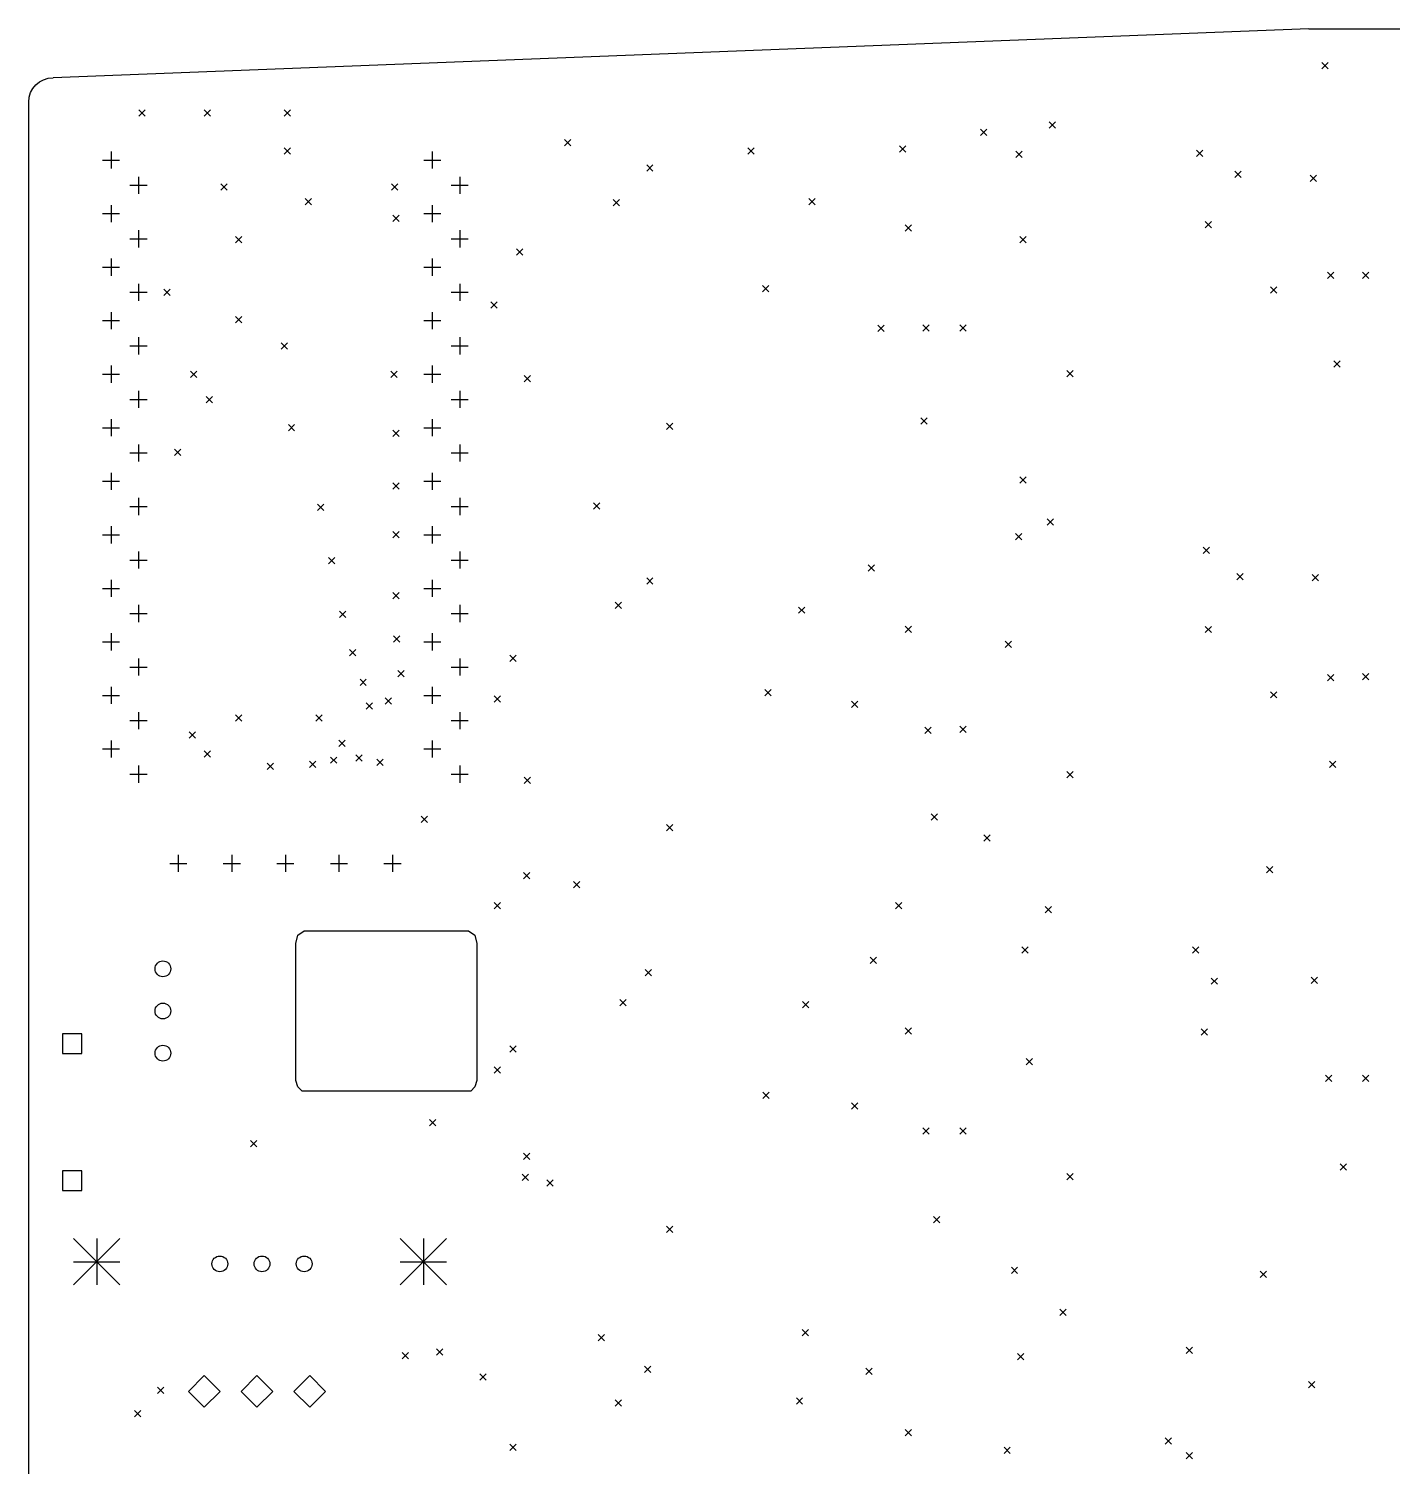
# Model space of a CAD drawing. Extents: x 3.15 to 8.88, y -6.73 to -1.38.
# Drawn here: x 3.475 to 6.022, y -4.063 to -1.378 of the extents above; entities that cross this region are included whole.
import ezdxf

# ---------------------------------------------------------------- set-up
doc = ezdxf.new("R2010")
doc.units = 0
doc.header["$MEASUREMENT"] = 0
doc.layers.add('BLACK', color=7, linetype='CONTINUOUS')

msp = doc.modelspace()

# ---------------------------------------------------------------- linework, layer by layer
at = {"layer": 'BLACK', "linetype": 'CONTINUOUS'}
for p, q in [((5.86614, -1.37795), (3.5207, -1.4695)), ((5.86614, -1.37795), (6.73031, -1.37795)), ((5.89046, -1.44077), (5.90227, -1.45258)), ((5.90227, -1.44077), (5.89046, -1.45258)), ((3.49534, -1.47725), (3.50305, -1.47307)), ((3.50305, -1.47307), (3.51156, -1.47043)), ((3.51156, -1.47043), (3.5207, -1.4695)), ((3.47627, -1.50572), (3.47891, -1.49721)), ((3.47891, -1.49721), (3.48309, -1.4895)), ((3.48309, -1.4895), (3.48863, -1.48279)), ((3.48863, -1.48279), (3.49534, -1.47725)), ((3.47535, -1.51486), (3.47627, -1.50572)), ((3.4754, -4.50394), (3.47535, -1.51486)), ((3.68067, -1.52963), (3.69249, -1.54144)), ((3.69249, -1.52963), (3.68067, -1.54144)), ((3.80272, -1.52963), (3.81453, -1.54144)), ((3.81453, -1.52963), (3.80272, -1.54144)), ((3.95233, -1.52963), (3.96414, -1.54144)), ((3.96414, -1.52963), (3.95233, -1.54144)), ((5.38146, -1.55161), (5.39327, -1.56342)), ((5.39327, -1.55161), (5.38146, -1.56342)), ((5.25296, -1.56577), (5.26477, -1.57758)), ((5.26477, -1.56577), (5.25296, -1.57758)), ((3.62913, -1.60723), (3.62913, -1.63923)), ((3.95233, -1.6005), (3.96414, -1.61231)), ((3.96414, -1.6005), (3.95233, -1.61231)), ((4.22913, -1.60723), (4.22913, -1.63923)), ((4.47595, -1.58475), (4.48776, -1.59656)), ((4.48776, -1.58475), (4.47595, -1.59656)), ((4.81847, -1.6005), (4.83028, -1.61231)), ((4.83028, -1.6005), (4.81847, -1.61231)), ((5.10193, -1.59656), (5.11374, -1.60837)), ((5.11374, -1.59656), (5.10193, -1.60837)), ((5.31883, -1.60638), (5.33065, -1.61819)), ((5.33065, -1.60638), (5.31883, -1.61819)), ((5.65669, -1.60472), (5.6685, -1.61654)), ((5.6685, -1.60472), (5.65669, -1.61654)), ((3.61313, -1.62323), (3.64513, -1.62323)), ((4.21313, -1.62323), (4.24513, -1.62323)), ((4.62949, -1.63199), (4.6413, -1.6438)), ((4.6413, -1.63199), (4.62949, -1.6438)), ((3.68027, -1.6543), (3.68027, -1.6863)), ((4.28027, -1.6543), (4.28027, -1.6863)), ((5.72792, -1.6438), (5.73973, -1.65562)), ((5.73973, -1.6438), (5.72792, -1.65562)), ((5.86879, -1.6516), (5.8806, -1.66342)), ((5.8806, -1.6516), (5.86879, -1.66342)), ((3.66427, -1.6703), (3.69627, -1.6703)), ((3.83422, -1.66743), (3.84603, -1.67924)), ((3.84603, -1.66743), (3.83422, -1.67924)), ((4.15311, -1.66743), (4.16493, -1.67924)), ((4.16493, -1.66743), (4.15311, -1.67924)), ((4.26427, -1.6703), (4.29627, -1.6703)), ((3.62913, -1.70723), (3.62913, -1.73923)), ((3.9917, -1.69499), (4.00351, -1.7068)), ((4.00351, -1.69499), (3.9917, -1.7068)), ((4.22913, -1.70723), (4.22913, -1.73923)), ((4.56687, -1.69693), (4.57868, -1.70875)), ((4.57868, -1.69693), (4.56687, -1.70875)), ((4.93264, -1.69499), (4.94445, -1.7068)), ((4.94445, -1.69499), (4.93264, -1.7068)), ((3.61313, -1.72323), (3.64513, -1.72323)), ((4.15551, -1.72638), (4.16732, -1.73819)), ((4.16732, -1.72638), (4.15551, -1.73819)), ((4.21313, -1.72323), (4.24513, -1.72323)), ((5.11232, -1.74426), (5.12413, -1.75607)), ((5.12413, -1.74426), (5.11232, -1.75607)), ((5.6728, -1.73829), (5.68461, -1.7501)), ((5.68461, -1.73829), (5.6728, -1.7501)), ((3.66427, -1.7703), (3.69627, -1.7703)), ((3.68027, -1.7543), (3.68027, -1.7863)), ((3.86178, -1.76585), (3.87359, -1.77766)), ((3.87359, -1.76585), (3.86178, -1.77766)), ((4.26427, -1.7703), (4.29627, -1.7703)), ((4.28027, -1.7543), (4.28027, -1.7863)), ((5.32634, -1.76585), (5.33815, -1.77766)), ((5.33815, -1.76585), (5.32634, -1.77766)), ((4.38622, -1.78917), (4.39803, -1.80098)), ((4.39803, -1.78917), (4.38622, -1.80098)), ((3.61313, -1.82323), (3.64513, -1.82323)), ((3.62913, -1.80723), (3.62913, -1.83923)), ((4.21313, -1.82323), (4.24513, -1.82323)), ((4.22913, -1.80723), (4.22913, -1.83923)), ((5.90115, -1.83278), (5.91296, -1.84459)), ((5.91296, -1.83278), (5.90115, -1.84459)), ((5.96622, -1.83283), (5.97803, -1.84465)), ((5.97803, -1.83283), (5.96622, -1.84465)), ((3.66427, -1.8703), (3.69627, -1.8703)), ((3.68027, -1.8543), (3.68027, -1.8863)), ((3.7278, -1.8644), (3.73961, -1.87621)), ((3.73961, -1.8644), (3.7278, -1.87621)), ((4.26427, -1.8703), (4.29627, -1.8703)), ((4.28027, -1.8543), (4.28027, -1.8863)), ((4.84603, -1.85777), (4.85784, -1.86958)), ((4.85784, -1.85777), (4.84603, -1.86958)), ((5.79485, -1.86034), (5.80666, -1.87215)), ((5.80666, -1.86034), (5.79485, -1.87215)), ((4.33815, -1.8879), (4.34997, -1.89971)), ((4.34997, -1.8879), (4.33815, -1.89971)), ((3.61313, -1.92323), (3.64513, -1.92323)), ((3.62913, -1.90723), (3.62913, -1.93923)), ((3.86178, -1.91546), (3.87359, -1.92727)), ((3.87359, -1.91546), (3.86178, -1.92727)), ((4.21313, -1.92323), (4.24513, -1.92323)), ((4.22913, -1.90723), (4.22913, -1.93923)), ((5.06122, -1.93151), (5.07303, -1.94332)), ((5.07303, -1.93151), (5.06122, -1.94332)), ((5.14524, -1.93121), (5.15705, -1.94302)), ((5.15705, -1.93121), (5.14524, -1.94302)), ((5.21425, -1.93126), (5.22606, -1.94307)), ((5.22606, -1.93126), (5.21425, -1.94307)), ((3.68027, -1.9543), (3.68027, -1.9863)), ((4.28027, -1.9543), (4.28027, -1.9863)), ((3.66427, -1.9703), (3.69627, -1.9703)), ((3.94685, -1.9644), (3.95866, -1.97621)), ((3.95866, -1.9644), (3.94685, -1.97621)), ((4.26427, -1.9703), (4.29627, -1.9703)), ((3.62913, -2.00723), (3.62913, -2.03923)), ((4.22913, -2.00723), (4.22913, -2.03923)), ((5.91296, -1.99814), (5.92477, -2.00995)), ((5.92477, -1.99814), (5.91296, -2.00995)), ((3.61313, -2.02323), (3.64513, -2.02323)), ((3.77756, -2.01732), (3.78937, -2.02913)), ((3.78937, -2.01732), (3.77756, -2.02913)), ((4.15157, -2.01772), (4.16339, -2.02953)), ((4.16339, -2.01772), (4.15157, -2.02953)), ((4.21313, -2.02323), (4.24513, -2.02323)), ((4.40046, -2.02577), (4.41227, -2.03758)), ((4.41227, -2.02577), (4.40046, -2.03758)), ((5.41433, -2.01618), (5.42614, -2.02799)), ((5.42614, -2.01618), (5.41433, -2.02799)), ((3.68027, -2.0543), (3.68027, -2.0863)), ((3.80666, -2.06506), (3.81847, -2.07688)), ((3.81847, -2.06506), (3.80666, -2.07688)), ((4.28027, -2.0543), (4.28027, -2.0863)), ((3.66427, -2.0703), (3.69627, -2.0703)), ((4.26427, -2.0703), (4.29627, -2.0703)), ((3.62913, -2.10723), (3.62913, -2.13923)), ((3.9602, -2.11732), (3.97201, -2.12913)), ((3.97201, -2.11732), (3.9602, -2.12913)), ((4.22913, -2.10723), (4.22913, -2.13923)), ((4.6663, -2.11461), (4.67811, -2.12642)), ((4.67811, -2.11461), (4.6663, -2.12642)), ((5.1413, -2.10443), (5.15311, -2.11625)), ((5.15311, -2.10443), (5.1413, -2.11625)), ((3.61313, -2.12323), (3.64513, -2.12323)), ((4.15551, -2.12795), (4.16732, -2.13976)), ((4.16732, -2.12795), (4.15551, -2.13976)), ((4.21313, -2.12323), (4.24513, -2.12323)), ((3.66427, -2.1703), (3.69627, -2.1703)), ((3.68027, -2.1543), (3.68027, -2.1863)), ((3.7476, -2.16349), (3.75941, -2.1753)), ((3.75941, -2.16349), (3.7476, -2.1753)), ((4.26427, -2.1703), (4.29627, -2.1703)), ((4.28027, -2.1543), (4.28027, -2.1863)), ((3.61313, -2.22323), (3.64513, -2.22323)), ((3.62913, -2.20723), (3.62913, -2.23923)), ((4.15551, -2.22638), (4.16732, -2.23819)), ((4.16732, -2.22638), (4.15551, -2.23819)), ((4.21313, -2.22323), (4.24513, -2.22323)), ((4.22913, -2.20723), (4.22913, -2.23923)), ((5.32634, -2.21467), (5.33815, -2.22648)), ((5.33815, -2.21467), (5.32634, -2.22648)), ((3.68027, -2.2543), (3.68027, -2.2863)), ((4.28027, -2.2543), (4.28027, -2.2863)), ((3.66427, -2.2703), (3.69627, -2.2703)), ((4.01446, -2.26577), (4.02627, -2.27758)), ((4.02627, -2.26577), (4.01446, -2.27758)), ((4.26427, -2.2703), (4.29627, -2.2703)), ((4.53046, -2.26327), (4.54227, -2.27508)), ((4.54227, -2.26327), (4.53046, -2.27508)), ((3.62913, -2.30723), (3.62913, -2.33923)), ((4.22913, -2.30723), (4.22913, -2.33923)), ((5.37752, -2.29341), (5.38934, -2.30522)), ((5.38934, -2.29341), (5.37752, -2.30522)), ((3.61313, -2.32323), (3.64513, -2.32323)), ((4.15551, -2.31693), (4.16732, -2.32874)), ((4.16732, -2.31693), (4.15551, -2.32874)), ((4.21313, -2.32323), (4.24513, -2.32323)), ((5.31847, -2.32097), (5.33028, -2.33278)), ((5.33028, -2.32097), (5.31847, -2.33278)), ((3.68027, -2.3543), (3.68027, -2.3863)), ((4.28027, -2.3543), (4.28027, -2.3863)), ((5.66886, -2.34652), (5.68067, -2.35833)), ((5.68067, -2.34652), (5.66886, -2.35833)), ((3.66427, -2.3703), (3.69627, -2.3703)), ((4.03513, -2.36577), (4.04694, -2.37758)), ((4.04694, -2.36577), (4.03513, -2.37758)), ((4.26427, -2.3703), (4.29627, -2.3703)), ((5.04296, -2.37939), (5.05477, -2.3912)), ((5.05477, -2.37939), (5.04296, -2.3912)), ((3.62913, -2.40723), (3.62913, -2.43923)), ((4.22913, -2.40723), (4.22913, -2.43923)), ((4.62949, -2.40365), (4.6413, -2.41546)), ((4.6413, -2.40365), (4.62949, -2.41546)), ((5.73186, -2.39577), (5.74367, -2.40758)), ((5.74367, -2.39577), (5.73186, -2.40758)), ((5.87242, -2.39744), (5.88423, -2.40925)), ((5.88423, -2.39744), (5.87242, -2.40925)), ((3.61313, -2.42323), (3.64513, -2.42323)), ((4.15551, -2.4311), (4.16732, -2.44291)), ((4.16732, -2.4311), (4.15551, -2.44291)), ((4.21313, -2.42323), (4.24513, -2.42323)), ((3.66427, -2.4703), (3.69627, -2.4703)), ((3.68027, -2.4543), (3.68027, -2.4863)), ((4.0558, -2.46577), (4.06761, -2.47758)), ((4.06761, -2.46577), (4.0558, -2.47758)), ((4.26427, -2.4703), (4.29627, -2.4703)), ((4.28027, -2.4543), (4.28027, -2.4863)), ((4.57044, -2.4489), (4.58225, -2.46071)), ((4.58225, -2.4489), (4.57044, -2.46071)), ((4.91296, -2.45809), (4.92477, -2.4699)), ((4.92477, -2.45809), (4.91296, -2.4699)), ((5.11232, -2.49372), (5.12413, -2.50553)), ((5.12413, -2.49372), (5.11232, -2.50553)), ((5.6728, -2.4942), (5.68461, -2.50601)), ((5.68461, -2.4942), (5.6728, -2.50601)), ((3.61313, -2.52323), (3.64513, -2.52323)), ((3.62913, -2.50723), (3.62913, -2.53923)), ((4.1568, -2.5121), (4.16861, -2.52391)), ((4.16861, -2.5121), (4.1568, -2.52391)), ((4.21313, -2.52323), (4.24513, -2.52323)), ((4.22913, -2.50723), (4.22913, -2.53923)), ((5.29878, -2.52176), (5.3106, -2.53357)), ((5.3106, -2.52176), (5.29878, -2.53357)), ((4.07437, -2.53751), (4.08619, -2.54932)), ((4.08619, -2.53751), (4.07437, -2.54932)), ((4.37409, -2.54815), (4.38591, -2.55996)), ((4.38591, -2.54815), (4.37409, -2.55996)), ((3.66427, -2.5703), (3.69627, -2.5703)), ((3.68027, -2.5543), (3.68027, -2.5863)), ((4.16493, -2.57688), (4.17674, -2.58869)), ((4.17674, -2.57688), (4.16493, -2.58869)), ((4.26427, -2.5703), (4.29627, -2.5703)), ((4.28027, -2.5543), (4.28027, -2.5863)), ((4.09406, -2.59262), (4.10587, -2.60443)), ((4.10587, -2.59262), (4.09406, -2.60443)), ((5.90115, -2.58419), (5.91296, -2.596)), ((5.91296, -2.58419), (5.90115, -2.596)), ((5.96622, -2.5823), (5.97803, -2.59411)), ((5.97803, -2.5823), (5.96622, -2.59411)), ((3.61313, -2.62323), (3.64513, -2.62323)), ((3.62913, -2.60723), (3.62913, -2.63923)), ((4.14086, -2.62806), (4.15267, -2.63987)), ((4.15267, -2.62806), (4.14086, -2.63987)), ((4.21313, -2.62323), (4.24513, -2.62323)), ((4.22913, -2.60723), (4.22913, -2.63923)), ((4.3444, -2.62379), (4.35621, -2.6356)), ((4.35621, -2.62379), (4.3444, -2.6356)), ((4.84997, -2.61231), (4.86178, -2.62412)), ((4.86178, -2.61231), (4.84997, -2.62412)), ((5.79485, -2.61625), (5.80666, -2.62806)), ((5.80666, -2.61625), (5.79485, -2.62806)), ((3.68027, -2.6543), (3.68027, -2.6863)), ((4.10587, -2.6369), (4.11768, -2.64871)), ((4.11768, -2.6369), (4.10587, -2.64871)), ((4.28027, -2.6543), (4.28027, -2.6863)), ((5.01232, -2.63372), (5.02413, -2.64553)), ((5.02413, -2.63372), (5.01232, -2.64553)), ((3.66427, -2.6703), (3.69627, -2.6703)), ((3.86178, -2.65955), (3.87359, -2.67136)), ((3.87359, -2.65955), (3.86178, -2.67136)), ((4.01138, -2.65955), (4.02319, -2.67136)), ((4.02319, -2.65955), (4.01138, -2.67136)), ((4.26427, -2.6703), (4.29627, -2.6703)), ((5.14918, -2.68262), (5.16099, -2.69443)), ((5.16099, -2.68262), (5.14918, -2.69443)), ((5.21425, -2.68073), (5.22606, -2.69254)), ((5.22606, -2.68073), (5.21425, -2.69254)), ((3.62913, -2.70723), (3.62913, -2.73923)), ((3.77516, -2.69105), (3.78697, -2.70286)), ((3.78697, -2.69105), (3.77516, -2.70286)), ((4.05469, -2.7068), (4.0665, -2.71861)), ((4.0665, -2.7068), (4.05469, -2.71861)), ((4.22913, -2.70723), (4.22913, -2.73923)), ((3.61313, -2.72323), (3.64513, -2.72323)), ((3.80272, -2.72648), (3.81453, -2.73829)), ((3.81453, -2.72648), (3.80272, -2.73829)), ((4.03894, -2.73829), (4.05075, -2.7501)), ((4.05075, -2.73829), (4.03894, -2.7501)), ((4.08619, -2.73436), (4.098, -2.74617)), ((4.098, -2.73436), (4.08619, -2.74617)), ((4.21313, -2.72323), (4.24513, -2.72323)), ((3.68027, -2.7543), (3.68027, -2.7863)), ((3.92083, -2.7501), (3.93264, -2.76191)), ((3.93264, -2.7501), (3.92083, -2.76191)), ((3.99957, -2.74617), (4.01138, -2.75798)), ((4.01138, -2.74617), (3.99957, -2.75798)), ((4.12556, -2.74223), (4.13737, -2.75404)), ((4.13737, -2.74223), (4.12556, -2.75404)), ((4.28027, -2.7543), (4.28027, -2.7863)), ((5.41433, -2.76565), (5.42614, -2.77746)), ((5.42614, -2.76565), (5.41433, -2.77746)), ((5.90508, -2.74617), (5.91689, -2.75798)), ((5.91689, -2.74617), (5.90508, -2.75798)), ((3.66427, -2.7703), (3.69627, -2.7703)), ((4.26427, -2.7703), (4.29627, -2.7703)), ((4.40046, -2.77577), (4.41227, -2.78758)), ((4.41227, -2.77577), (4.40046, -2.78758)), ((5.16099, -2.84459), (5.1728, -2.8564)), ((5.1728, -2.84459), (5.16099, -2.8564)), ((4.20823, -2.84853), (4.22004, -2.86034)), ((4.22004, -2.84853), (4.20823, -2.86034)), ((4.6663, -2.86407), (4.67811, -2.87589)), ((4.67811, -2.86407), (4.6663, -2.87589)), ((5.25941, -2.88396), (5.27123, -2.89577)), ((5.27123, -2.88396), (5.25941, -2.89577)), ((3.7547, -2.92101), (3.7547, -2.95301)), ((3.8547, -2.92101), (3.8547, -2.95301)), ((3.9547, -2.92101), (3.9547, -2.95301)), ((4.0547, -2.92101), (4.0547, -2.95301)), ((4.1547, -2.92101), (4.1547, -2.95301)), ((3.7387, -2.93701), (3.7707, -2.93701)), ((3.8387, -2.93701), (3.8707, -2.93701)), ((3.9387, -2.93701), (3.9707, -2.93701)), ((4.0387, -2.93701), (4.0707, -2.93701)), ((4.1387, -2.93701), (4.1707, -2.93701)), ((5.78697, -2.94302), (5.79878, -2.95483)), ((5.79878, -2.94302), (5.78697, -2.95483)), ((4.39969, -2.95377), (4.4115, -2.96558)), ((4.4115, -2.95377), (4.39969, -2.96558)), ((4.49296, -2.97077), (4.50477, -2.98258)), ((4.50477, -2.97077), (4.49296, -2.98258)), ((4.3444, -3.01007), (4.35621, -3.02188)), ((4.35621, -3.01007), (4.3444, -3.02188)), ((5.09406, -3.00995), (5.10587, -3.02176)), ((5.10587, -3.00995), (5.09406, -3.02176)), ((5.37359, -3.01782), (5.3854, -3.02963)), ((5.3854, -3.01782), (5.37359, -3.02963)), ((3.97398, -3.08672), (3.97792, -3.07097)), ((3.97398, -3.34262), (3.97398, -3.08672)), ((3.97792, -3.07097), (3.98973, -3.0631)), ((3.98973, -3.0631), (4.29682, -3.0631)), ((4.29682, -3.0631), (4.30863, -3.07097)), ((4.30863, -3.07097), (4.31256, -3.08672)), ((4.31256, -3.08672), (4.31256, -3.34262)), ((5.04682, -3.11231), (5.05863, -3.12412)), ((5.05863, -3.11231), (5.04682, -3.12412)), ((5.33028, -3.09262), (5.34209, -3.10443)), ((5.34209, -3.09262), (5.33028, -3.10443)), ((5.64918, -3.09262), (5.66099, -3.10443)), ((5.66099, -3.09262), (5.64918, -3.10443)), ((4.62656, -3.13493), (4.63837, -3.14674)), ((4.63837, -3.13493), (4.62656, -3.14674)), ((5.68409, -3.1511), (5.69591, -3.16291)), ((5.69591, -3.1511), (5.68409, -3.16291)), ((5.87072, -3.14941), (5.88253, -3.16122)), ((5.88253, -3.14941), (5.87072, -3.16122)), ((4.57957, -3.19105), (4.59138, -3.20286)), ((4.59138, -3.19105), (4.57957, -3.20286)), ((4.92083, -3.19499), (4.93264, -3.2068)), ((4.93264, -3.19499), (4.92083, -3.2068)), ((5.11232, -3.24426), (5.12413, -3.25607)), ((5.12413, -3.24426), (5.11232, -3.25607)), ((5.66493, -3.24617), (5.67674, -3.25798)), ((5.67674, -3.24617), (5.66493, -3.25798)), ((3.57475, -3.25563), (3.53856, -3.25563)), ((3.53856, -3.25563), (3.53856, -3.29182)), ((3.57475, -3.29182), (3.57475, -3.25563)), ((3.53856, -3.29182), (3.57475, -3.29182)), ((4.37409, -3.27783), (4.38591, -3.28965)), ((4.38591, -3.27783), (4.37409, -3.28965)), ((5.33815, -3.30129), (5.34997, -3.3131)), ((5.34997, -3.30129), (5.33815, -3.3131)), ((4.3444, -3.31703), (4.35621, -3.32884)), ((4.35621, -3.31703), (4.3444, -3.32884)), ((3.97792, -3.35443), (3.97398, -3.34262)), ((3.98579, -3.36231), (3.97792, -3.35443)), ((4.30863, -3.35443), (4.30075, -3.36231)), ((4.31256, -3.34262), (4.30863, -3.35443)), ((5.89721, -3.33278), (5.90902, -3.34459)), ((5.90902, -3.33278), (5.89721, -3.34459)), ((5.96622, -3.33283), (5.97803, -3.34465)), ((5.97803, -3.33283), (5.96622, -3.34465)), ((4.30075, -3.36231), (3.98579, -3.36231)), ((4.84621, -3.36409), (4.85802, -3.37591)), ((4.85802, -3.36409), (4.84621, -3.37591)), ((5.01232, -3.38426), (5.02413, -3.39607)), ((5.02413, -3.38426), (5.01232, -3.39607)), ((4.22398, -3.41546), (4.23579, -3.42727)), ((4.23579, -3.41546), (4.22398, -3.42727)), ((5.14524, -3.43121), (5.15705, -3.44302)), ((5.15705, -3.43121), (5.14524, -3.44302)), ((5.21425, -3.43126), (5.22606, -3.44307)), ((5.22606, -3.43126), (5.21425, -3.44307)), ((3.88934, -3.45483), (3.90115, -3.46664)), ((3.90115, -3.45483), (3.88934, -3.46664)), ((4.39969, -3.47827), (4.4115, -3.49008)), ((4.4115, -3.47827), (4.39969, -3.49008)), ((3.57475, -3.51154), (3.53856, -3.51154)), ((3.53856, -3.51154), (3.53856, -3.54773)), ((3.57475, -3.54773), (3.57475, -3.51154)), ((5.41433, -3.51618), (5.42614, -3.52799)), ((5.42614, -3.51618), (5.41433, -3.52799)), ((5.92477, -3.49814), (5.93658, -3.50995)), ((5.93658, -3.49814), (5.92477, -3.50995)), ((4.39676, -3.51777), (4.40857, -3.52958)), ((4.40857, -3.51777), (4.39676, -3.52958)), ((4.44296, -3.52827), (4.45477, -3.54008)), ((4.45477, -3.52827), (4.44296, -3.54008)), ((3.53856, -3.54773), (3.57475, -3.54773)), ((5.16493, -3.59656), (5.17674, -3.60837)), ((5.17674, -3.59656), (5.16493, -3.60837)), ((4.6663, -3.61461), (4.67811, -3.62642)), ((4.67811, -3.61461), (4.6663, -3.62642)), ((3.55906, -3.6378), (3.64567, -3.72441)), ((3.64567, -3.6378), (3.55906, -3.72441)), ((3.60236, -3.6378), (3.60236, -3.72441)), ((4.16929, -3.6378), (4.25591, -3.72441)), ((4.25591, -3.6378), (4.16929, -3.72441)), ((4.2126, -3.6378), (4.2126, -3.72441)), ((3.55906, -3.6811), (3.64567, -3.6811)), ((4.16929, -3.6811), (4.25591, -3.6811)), ((5.3106, -3.69105), (5.32241, -3.70286)), ((5.32241, -3.69105), (5.3106, -3.70286)), ((5.77516, -3.69892), (5.78697, -3.71073)), ((5.78697, -3.69892), (5.77516, -3.71073)), ((5.40115, -3.76979), (5.41296, -3.7816)), ((5.41296, -3.76979), (5.40115, -3.7816)), ((4.91996, -3.80777), (4.93177, -3.81958)), ((4.93177, -3.80777), (4.91996, -3.81958)), ((4.53894, -3.81703), (4.55075, -3.82884)), ((4.55075, -3.81703), (4.53894, -3.82884)), ((4.17296, -3.85077), (4.18477, -3.86258)), ((4.18477, -3.85077), (4.17296, -3.86258)), ((4.2372, -3.8435), (4.24902, -3.85531)), ((4.24902, -3.8435), (4.2372, -3.85531)), ((5.32241, -3.85247), (5.33422, -3.86428)), ((5.33422, -3.85247), (5.32241, -3.86428)), ((5.63737, -3.84066), (5.64918, -3.85247)), ((5.64918, -3.84066), (5.63737, -3.85247)), ((4.31796, -3.89077), (4.32977, -3.90258)), ((4.32977, -3.89077), (4.31796, -3.90258)), ((4.62556, -3.87609), (4.63737, -3.8879)), ((4.63737, -3.87609), (4.62556, -3.8879)), ((5.03896, -3.87992), (5.05077, -3.89173)), ((5.05077, -3.87992), (5.03896, -3.89173)), ((3.71611, -3.91546), (3.72792, -3.92727)), ((3.72792, -3.91546), (3.71611, -3.92727)), ((3.80324, -3.8936), (3.77361, -3.92323)), ((3.83286, -3.92323), (3.80324, -3.8936)), ((3.90166, -3.8936), (3.87204, -3.92323)), ((3.93129, -3.92323), (3.90166, -3.8936)), ((4.00009, -3.8936), (3.97046, -3.92323)), ((4.02971, -3.92323), (4.00009, -3.8936)), ((5.86569, -3.9047), (5.8775, -3.91652)), ((5.8775, -3.9047), (5.86569, -3.91652)), ((3.77361, -3.92323), (3.80324, -3.95285)), ((3.80324, -3.95285), (3.83286, -3.92323)), ((3.87204, -3.92323), (3.90166, -3.95285)), ((3.90166, -3.95285), (3.93129, -3.92323)), ((3.97046, -3.92323), (4.00009, -3.95285)), ((4.00009, -3.95285), (4.02971, -3.92323)), ((4.57044, -3.93908), (4.58225, -3.95089)), ((4.58225, -3.93908), (4.57044, -3.95089)), ((4.90902, -3.93514), (4.92083, -3.94695)), ((4.92083, -3.93514), (4.90902, -3.94695)), ((3.6728, -3.95877), (3.68461, -3.97058)), ((3.68461, -3.95877), (3.6728, -3.97058)), ((5.11232, -3.99426), (5.12413, -4.00607)), ((5.12413, -3.99426), (5.11232, -4.00607)), ((4.37409, -4.02176), (4.38591, -4.03357)), ((4.38591, -4.02176), (4.37409, -4.03357)), ((5.2969, -4.02758), (5.30871, -4.03939)), ((5.30871, -4.02758), (5.2969, -4.03939)), ((5.598, -4.00995), (5.60981, -4.02176)), ((5.60981, -4.00995), (5.598, -4.02176)), ((5.63737, -4.03751), (5.64918, -4.04932)), ((5.64918, -4.03751), (5.63737, -4.04932))]:
    msp.add_line(p, q, dxfattribs=at)
at = {"layer": 'BLACK'}
for centre in [(3.72595, -3.13396), (3.72595, -3.2127), (3.72595, -3.29144), (3.83225, -3.68514), (3.91099, -3.68514), (3.98973, -3.68514)]:
    msp.add_circle(centre, 0.01476, dxfattribs=at)

doc.saveas('drawing.dxf')
